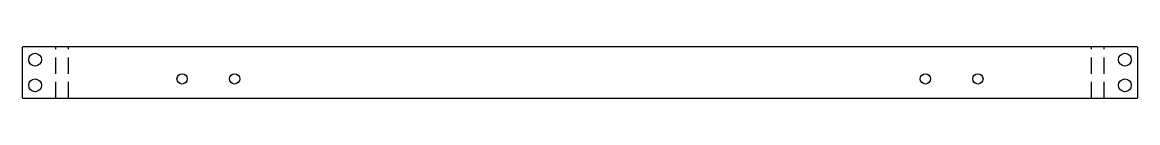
# Model space of a CAD drawing. Extents: x 0 to 870, y 0 to 40.
import ezdxf

# ---------------------------------------------------------------- set-up
doc = ezdxf.new("R2010")
doc.units = 0
doc.header["$MEASUREMENT"] = 0
doc.linetypes.add('DASHED', pattern=[19.05, 12.7, -6.35])
doc.layers.get('0').update_dxf_attribs({"linetype": 'CONTINUOUS'})

msp = doc.modelspace()

# ---------------------------------------------------------------- linework, layer by layer
for p, q in [((0, 39.5), (0, 0.5)), ((869.86, 40), (0.5, 40)), ((870.36, 0.5), (870.36, 39.5)), ((0.5, 0), (869.86, 0))]:
    msp.add_line(p, q)
at = {"linetype": 'DASHED'}
for p, q in [((26.18, 0), (26.18, 40)), ((36, 0), (36, 40)), ((834.36, 0), (834.36, 40)), ((844.18, 0), (844.18, 40))]:
    msp.add_line(p, q, dxfattribs=at)
for centre, radius in [((10, 30), 5), ((860.36, 30), 5), ((124.68, 15), 4), ((165.68, 15), 4), ((704.68, 15), 4), ((745.68, 15), 4), ((10, 10), 5), ((860.36, 10), 5)]:
    msp.add_circle(centre, radius)
for centre, start, end in [((0.5, 39.5), 90, 180), ((869.86, 39.5), 0, 90), ((0.5, 0.5), 180, 270), ((869.86, 0.5), 270, 0)]:
    msp.add_arc(centre, 0.5, start, end)

doc.saveas('drawing.dxf')
